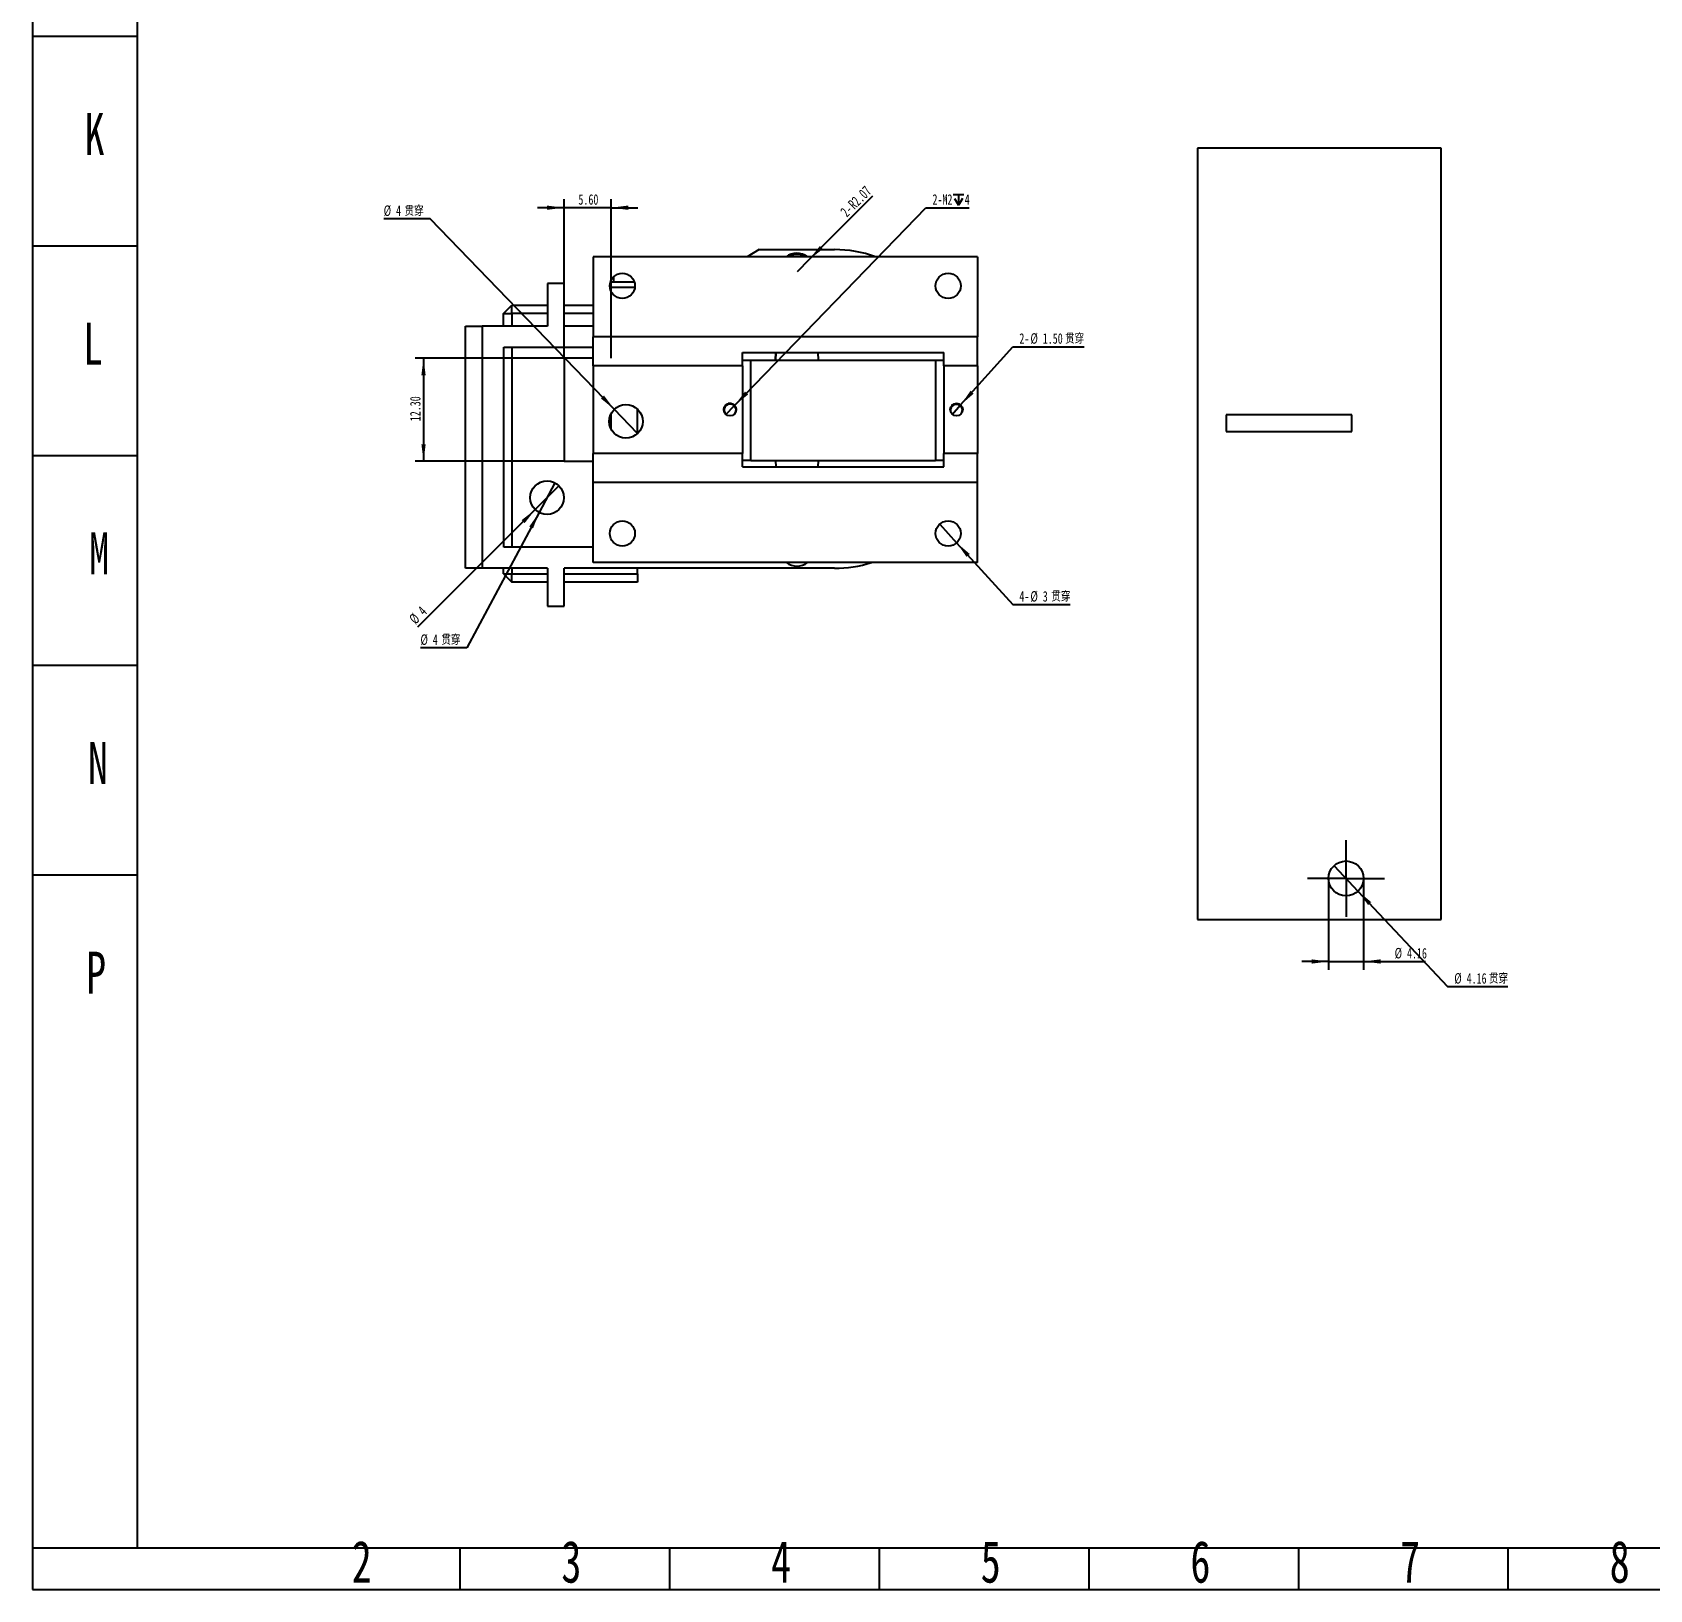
# Model space of a CAD drawing. Header units: millimetres. Extents: x 0 to 1189, y 0 to 841.
# Drawn here: x 0 to 385.7, y 0 to 371.4 of the extents above; entities that cross this region are included whole.
import ezdxf

# ---------------------------------------------------------------- set-up
doc = ezdxf.new("R2010")
doc.units = ezdxf.units.MM
doc.layers.add('10', color=7, linetype='Continuous')
doc.layers.add('5', color=7, linetype='Continuous')
doc.styles.add('SLDTEXTSTYLE0', font='TXT', dxfattribs={"width": 0.7})
doc.styles.add('SLDTEXTSTYLE1', font='TXT', dxfattribs={"width": 0.7, "bigfont": 'bigfont'})
doc.dimstyles.new('SLDDIMSTYLE13', dxfattribs={"dimtxt": 2.5, "dimasz": 4.08, "dimexe": 0, "dimexo": 0.0625, "dimtad": 2, "dimlfac": 0.5, "dimrnd": 1e-09, "dimzin": 12, "dimdsep": 46, "dimtxsty": 'SLDTEXTSTYLE0', "dimblk1": 'NONE', "dimsah": 1, "dimcen": 0, "dimadec": 0, "dimazin": 3, "dimtfac": 1, "dimtmove": 0, "dimatfit": 3, "dimldrblk": 'NONE', "dimfxl": 1, "dimfrac": 2, "dimtolj": 1, "dimtzin": 12, "dimarcsym": 0})
doc.dimstyles.new('SLDDIMSTYLE15', dxfattribs={"dimtxt": 2.5, "dimasz": 4.08, "dimexe": 0, "dimexo": 0.0625, "dimtad": 0, "dimtih": 1, "dimtoh": 1, "dimlfac": 0.5, "dimrnd": 1e-09, "dimzin": 12, "dimdsep": 46, "dimtxsty": 'SLDTEXTSTYLE0', "dimblk1": 'NONE', "dimsah": 1, "dimcen": 0, "dimadec": 0, "dimazin": 3, "dimtfac": 1, "dimtmove": 0, "dimatfit": 3, "dimldrblk": 'NONE', "dimfxl": 1, "dimfrac": 2, "dimtolj": 1, "dimtzin": 12, "dimarcsym": 0})
doc.dimstyles.new('SLDDIMSTYLE16', dxfattribs={"dimtxt": 2.5, "dimasz": 4.08, "dimexe": 0, "dimexo": 0.0625, "dimtad": 2, "dimlfac": 0.5, "dimrnd": 1e-09, "dimzin": 4, "dimdsep": 46, "dimtxsty": 'SLDTEXTSTYLE0', "dimsah": 1, "dimcen": 0.09, "dimadec": 0, "dimazin": 1, "dimtfac": 1, "dimtofl": 0, "dimtmove": 0, "dimatfit": 3, "dimfxl": 1, "dimfrac": 2, "dimtolj": 1, "dimtzin": 12, "dimarcsym": 0})
doc.dimstyles.new('SLDDIMSTYLE3', dxfattribs={"dimtxt": 2.5, "dimasz": 4.08, "dimexe": 0, "dimexo": 0.0625, "dimtad": 2, "dimlfac": 0.5, "dimrnd": 1e-09, "dimzin": 4, "dimdsep": 46, "dimtxsty": 'SLDTEXTSTYLE0', "dimsah": 1, "dimcen": 0.09, "dimadec": 0, "dimazin": 1, "dimtfac": 1, "dimtmove": 0, "dimatfit": 0, "dimfxl": 1, "dimfrac": 2, "dimtolj": 1, "dimtzin": 12, "dimarcsym": 0})
doc.dimstyles.new('SLDDIMSTYLE4', dxfattribs={"dimtxt": 2.5, "dimasz": 4.08, "dimexe": 0, "dimexo": 0.0625, "dimtad": 2, "dimlfac": 0.5, "dimrnd": 1e-09, "dimzin": 12, "dimdsep": 46, "dimtxsty": 'SLDTEXTSTYLE0', "dimsah": 1, "dimcen": 0.09, "dimadec": 0, "dimazin": 3, "dimtfac": 1, "dimtmove": 0, "dimatfit": 0, "dimfxl": 1, "dimfrac": 2, "dimtolj": 1, "dimtzin": 12, "dimarcsym": 0})
doc.dimstyles.new('SLDDIMSTYLE6', dxfattribs={"dimtxt": 2.5, "dimasz": 4.08, "dimexe": 0, "dimexo": 0.0625, "dimtad": 2, "dimlfac": 0.5, "dimrnd": 1e-09, "dimzin": 12, "dimdsep": 46, "dimtxsty": 'SLDTEXTSTYLE0', "dimsah": 1, "dimcen": 0, "dimadec": 0, "dimazin": 3, "dimtfac": 1, "dimtofl": 0, "dimtmove": 0, "dimatfit": 3, "dimfxl": 1, "dimfrac": 2, "dimtolj": 1, "dimtzin": 12, "dimarcsym": 0})
doc.dimstyles.new('SLDDIMSTYLE8', dxfattribs={"dimtxt": 2.5, "dimasz": 4.08, "dimexe": 0, "dimexo": 0.0625, "dimtad": 0, "dimtih": 1, "dimtoh": 1, "dimlfac": 0.5, "dimrnd": 1e-09, "dimzin": 12, "dimdsep": 46, "dimtxsty": 'SLDTEXTSTYLE0', "dimblk1": 'NONE', "dimsah": 1, "dimcen": 0, "dimadec": 0, "dimazin": 3, "dimtfac": 1, "dimtmove": 0, "dimatfit": 3, "dimldrblk": 'NONE', "dimfxl": 1, "dimfrac": 2, "dimtolj": 1, "dimtzin": 12, "dimarcsym": 0})
doc.dimstyles.new('SLDDIMSTYLE9', dxfattribs={"dimtxt": 2.5, "dimasz": 4.08, "dimexe": 0, "dimexo": 0.0625, "dimtad": 0, "dimtih": 1, "dimtoh": 1, "dimlfac": 0.5, "dimrnd": 1e-09, "dimzin": 4, "dimdsep": 46, "dimtxsty": 'SLDTEXTSTYLE0', "dimblk1": 'NONE', "dimsah": 1, "dimcen": 0, "dimadec": 0, "dimazin": 1, "dimtfac": 1, "dimtmove": 0, "dimatfit": 3, "dimldrblk": 'NONE', "dimfxl": 1, "dimfrac": 2, "dimtolj": 1, "dimtzin": 12, "dimarcsym": 0})

# ---------------------------------------------------------------- blocks, each defined once
blk = doc.blocks.new('_D_196')
at = {"layer": '10'}
for q in [(125.58, 263.28), (91.88, 229.58)]:
    blk.add_line((119.92, 257.62), q, dxfattribs=at)
blk.add_solid([(119.92, 257.62), (116.68, 255.1), (117.4, 254.38)], dxfattribs=at)
at = {"layer": '10', "char_height": 2.5, "attachment_point": 1, "rotation": 45, "style": 'SLDTEXTSTYLE0'}
for s, insert in [('%%c', (89.6, 231.87)), ('4', (91.68, 233.94))]:
    blk.add_mtext(s, dxfattribs=dict(at, insert=insert))
blk = doc.blocks.new('_None')
blk = doc.blocks.new('_D_197')
at = {"layer": '10'}
for p, q in [((126.82, 293.73), (91.29, 293.73)), ((93.29, 293.73), (93.29, 269.13)), ((126.82, 269.13), (91.29, 269.13))]:
    blk.add_line(p, q, dxfattribs=at)
for points in [[(93.29, 293.73), (92.78, 289.65), (93.8, 289.65)], [(93.29, 269.13), (93.8, 273.21), (92.78, 273.21)]]:
    blk.add_solid(points, dxfattribs=at)
at = {"layer": '10', "insert": (90.07, 278.69), "char_height": 2.5, "attachment_point": 1, "rotation": 90, "style": 'SLDTEXTSTYLE0'}
blk.add_mtext('12.30', dxfattribs=at)
blk = doc.blocks.new('_D_198')
at = {"layer": '10'}
for p, q in [((126.82, 329.62), (120.47, 329.62)), ((126.82, 293.73), (126.82, 331.62)), ((138.02, 329.62), (126.82, 329.62)), ((138.02, 293.73), (138.02, 331.62)), ((138.02, 329.62), (144.37, 329.62))]:
    blk.add_line(p, q, dxfattribs=at)
for points in [[(126.82, 329.62), (122.74, 330.13), (122.74, 329.11)], [(138.02, 329.62), (142.1, 329.11), (142.1, 330.13)]]:
    blk.add_solid(points, dxfattribs=at)
at = {"layer": '10', "insert": (130.23, 332.84), "char_height": 2.5, "attachment_point": 1, "style": 'SLDTEXTSTYLE0'}
blk.add_mtext('5.60', dxfattribs=at)
blk = doc.blocks.new('_D_199')
at = {"layer": '10'}
for p, q in [((216.4, 254.15), (220.43, 249.71)), ((220.43, 249.71), (233.8, 234.97)), ((233.8, 234.97), (247.53, 234.97))]:
    blk.add_line(p, q, dxfattribs=at)
blk.add_solid([(220.43, 249.71), (222.79, 246.34), (223.55, 247.03)], dxfattribs=at)
at = {"layer": '10', "char_height": 2.5, "attachment_point": 1}
for s, insert, style in [('4-', (235.39, 238.17), 'SLDTEXTSTYLE0'), ('%%c', (238.03, 238.18), 'SLDTEXTSTYLE0'), ('3', (240.97, 238.17), 'SLDTEXTSTYLE0'), ('贯穿', (243, 238.17), 'SLDTEXTSTYLE1')]:
    blk.add_mtext(s, dxfattribs=dict(at, insert=insert, style=style))
blk = doc.blocks.new('_D_200')
at = {"layer": '10'}
for p, q in [((221.39, 282.57), (233.8, 296.47)), ((233.8, 296.47), (250.82, 296.47)), ((219.39, 280.33), (221.39, 282.57))]:
    blk.add_line(p, q, dxfattribs=at)
blk.add_solid([(221.39, 282.57), (224.49, 285.28), (223.73, 285.95)], dxfattribs=at)
at = {"layer": '10', "char_height": 2.5, "attachment_point": 1}
for s, insert, style in [('2-', (235.39, 299.68), 'SLDTEXTSTYLE0'), ('%%c', (238.03, 299.69), 'SLDTEXTSTYLE0'), ('1.50', (240.97, 299.68), 'SLDTEXTSTYLE0'), ('贯穿', (246.29, 299.68), 'SLDTEXTSTYLE1')]:
    blk.add_mtext(s, dxfattribs=dict(at, insert=insert, style=style))
blk = doc.blocks.new('_D_201')
at = {"layer": '10'}
for p, q in [((94.88, 326.95), (83.79, 326.95)), ((138.79, 281.53), (94.88, 326.95)), ((144.35, 275.78), (138.79, 281.53))]:
    blk.add_line(p, q, dxfattribs=at)
blk.add_solid([(138.79, 281.53), (136.32, 284.82), (135.59, 284.11)], dxfattribs=at)
at = {"layer": '10', "char_height": 2.5, "attachment_point": 1}
for s, insert, style in [('%%c', (83.79, 330.17), 'SLDTEXTSTYLE0'), ('4', (86.73, 330.15), 'SLDTEXTSTYLE0'), ('贯穿', (88.76, 330.15), 'SLDTEXTSTYLE1')]:
    blk.add_mtext(s, dxfattribs=dict(at, insert=insert, style=style))
blk = doc.blocks.new('SW_SYMBOL_HOLE_DEPTH')
at = {"layer": '10', "color": 0}
for p, q in [((0, 875), (800, 875)), ((100, 555), (400, 75)), ((400, 875), (400, 75)), ((700, 555), (400, 75))]:
    blk.add_line(p, q, dxfattribs=at)
blk = doc.blocks.new('_D_202')
at = {"layer": '10'}
for p, q in [((167.5, 282.5), (213.08, 329.63)), ((213.08, 329.63), (223.45, 329.63)), ((165.28, 280.2), (167.5, 282.5))]:
    blk.add_line(p, q, dxfattribs=at)
blk.add_solid([(167.5, 282.5), (170.71, 285.08), (169.98, 285.79)], dxfattribs=at)
at = {"layer": '10', "xscale": 0.0032226693, "yscale": 0.0032226693, "zscale": 0.0032226693}
blk.add_blockref('SW_SYMBOL_HOLE_DEPTH', (219.57, 329.99), dxfattribs=at)
at = {"layer": '10', "char_height": 2.5, "attachment_point": 1, "style": 'SLDTEXTSTYLE0'}
for s, insert in [('2-M2', (214.66, 332.84)), ('4', (222.35, 332.84))]:
    blk.add_mtext(s, dxfattribs=dict(at, insert=insert))
blk = doc.blocks.new('_D_203')
at = {"layer": '10'}
for p, q in [((124.64, 263.98), (120.87, 256.92)), ((120.87, 256.92), (103.65, 224.64)), ((103.65, 224.64), (92.56, 224.64))]:
    blk.add_line(p, q, dxfattribs=at)
blk.add_solid([(120.87, 256.92), (118.5, 253.56), (119.4, 253.09)], dxfattribs=at)
at = {"layer": '10', "char_height": 2.5, "attachment_point": 1}
for s, insert, style in [('%%c', (92.56, 227.85), 'SLDTEXTSTYLE0'), ('4', (95.5, 227.84), 'SLDTEXTSTYLE0'), ('贯穿', (97.54, 227.84), 'SLDTEXTSTYLE1')]:
    blk.add_mtext(s, dxfattribs=dict(at, insert=insert, style=style))
blk = doc.blocks.new('_D_204')
at = {"layer": '10'}
for q in [(200.48, 332.45), (182.36, 314.33)]:
    blk.add_line((185.28, 317.25), q, dxfattribs=at)
blk.add_solid([(185.28, 317.25), (188.53, 319.78), (187.81, 320.5)], dxfattribs=at)
at = {"layer": '10', "char_height": 2.5, "attachment_point": 1, "rotation": 45, "style": 'SLDTEXTSTYLE0'}
for s, insert in [('R2.07', (194.33, 330.85)), ('2-', (192.47, 328.99))]:
    blk.add_mtext(s, dxfattribs=dict(at, insert=insert))
blk = doc.blocks.new('_D_205')
at = {"layer": '10'}
for p, q in [((309.14, 169.65), (309.14, 147.83)), ((317.45, 169.65), (317.45, 147.83)), ((309.14, 149.83), (302.79, 149.83)), ((309.14, 149.83), (317.45, 149.83)), ((317.45, 149.83), (332.21, 149.83))]:
    blk.add_line(p, q, dxfattribs=at)
for points in [[(309.14, 149.83), (305.06, 150.34), (305.06, 149.32)], [(317.45, 149.83), (321.53, 149.32), (321.53, 150.34)]]:
    blk.add_solid(points, dxfattribs=at)
at = {"layer": '10', "char_height": 2.5, "attachment_point": 1, "style": 'SLDTEXTSTYLE0'}
for s, insert in [('%%c', (324.89, 153.06)), ('4.16', (327.83, 153.05))]:
    blk.add_mtext(s, dxfattribs=dict(at, insert=insert))
blk = doc.blocks.new('_D_206')
at = {"layer": '10'}
for p, q in [((310.45, 172.68), (316.14, 166.62)), ((316.14, 166.62), (337.52, 143.85)), ((337.52, 143.85), (351.9, 143.85))]:
    blk.add_line(p, q, dxfattribs=at)
blk.add_solid([(316.14, 166.62), (318.56, 163.3), (319.3, 163.99)], dxfattribs=at)
at = {"layer": '10', "char_height": 2.5, "attachment_point": 1}
for s, insert, style in [('%%c', (339.11, 147.06), 'SLDTEXTSTYLE0'), ('4.16', (342.05, 147.05), 'SLDTEXTSTYLE0'), ('贯穿', (347.37, 147.05), 'SLDTEXTSTYLE1')]:
    blk.add_mtext(s, dxfattribs=dict(at, insert=insert, style=style))
blk = doc.blocks.new('SW_CENTERMARKSYMBOL_0')
at = {"layer": '10', "color": 0}
for p, q in [((0, 5), (0, 9.16)), ((0, 0), (0, 5)), ((-5, 0), (-9.16, 0)), ((0, 0), (-5, 0)), ((0, 0), (0, -5)), ((0, 0), (5, 0)), ((5, 0), (9.16, 0)), ((0, -5), (0, -9.16))]:
    blk.add_line(p, q, dxfattribs=at)

msp = doc.modelspace()

# ---------------------------------------------------------------- linework, layer by layer
at = {"color": 7, "linetype": 'Continuous', "lineweight": 25}
for p, q in [((335.949, 343.829), (277.869, 343.829)), ((277.869, 343.829), (277.869, 159.829)), ((335.949, 159.829), (335.949, 343.829)), ((225.39, 317.92), (133.739, 317.92)), ((133.739, 317.92), (133.739, 298.809)), ((173.31, 319.621), (170.501, 317.92)), ((173.31, 319.621), (191.31, 319.621)), ((225.39, 317.92), (225.39, 298.809)), ((138.682, 311.895), (138.682, 313.182)), ((126.829, 311.583), (122.829, 311.583)), ((122.829, 311.583), (122.829, 301.354)), ((126.829, 301.354), (126.829, 311.583)), ((138.682, 311.895), (137.861, 311.895)), ((143.574, 311.895), (138.682, 311.895)), ((112.34, 304.356), (114.34, 306.356)), ((114.34, 304.356), (114.34, 306.356)), ((114.34, 306.356), (122.829, 306.356)), ((126.829, 306.356), (133.739, 306.356)), ((103.289, 243.621), (103.289, 301.354)), ((103.289, 301.354), (107.289, 301.354)), ((107.289, 301.354), (107.289, 243.621)), ((122.829, 301.354), (107.289, 301.354)), ((112.34, 304.356), (114.34, 304.356)), ((112.34, 301.354), (112.34, 304.356)), ((122.829, 304.356), (114.34, 304.356)), ((114.34, 304.356), (114.34, 301.354)), ((133.739, 304.356), (126.829, 304.356)), ((133.739, 301.354), (126.829, 301.354)), ((225.39, 298.809), (133.739, 298.809)), ((133.739, 291.886), (133.739, 298.809)), ((225.39, 291.886), (225.39, 298.809)), ((112.456, 248.621), (112.456, 296.354)), ((112.456, 296.354), (133.739, 296.354)), ((114.34, 296.354), (114.34, 248.621)), ((126.822, 293.731), (126.822, 269.131)), ((133.739, 293.731), (126.822, 293.731)), ((169.39, 295.053), (217.39, 295.053)), ((169.39, 291.886), (169.39, 295.053)), ((169.39, 293.291), (171.361, 293.291)), ((171.361, 269.291), (171.361, 293.291)), ((171.361, 293.291), (215.361, 293.291)), ((177.269, 293.291), (177.344, 295.053)), ((177.335, 293.291), (177.41, 295.053)), ((187.313, 295.053), (187.388, 293.291)), ((215.361, 293.291), (215.361, 269.291)), ((215.361, 293.291), (217.39, 293.291)), ((217.39, 291.886), (217.39, 295.053)), ((169.39, 291.886), (133.739, 291.886)), ((133.739, 291.886), (133.739, 271.021)), ((169.39, 291.886), (169.39, 271.021)), ((225.39, 291.886), (217.39, 291.886)), ((217.39, 291.886), (217.39, 271.021)), ((225.39, 291.886), (225.39, 271.021)), ((144.31, 275.744), (144.31, 281.566)), ((138.022, 276.8), (138.022, 280.51)), ((284.677, 280.23), (284.677, 276.23)), ((314.677, 280.23), (284.677, 280.23)), ((314.677, 276.23), (314.677, 280.23)), ((284.677, 276.23), (314.677, 276.23)), ((169.39, 271.021), (133.739, 271.021)), ((133.739, 264.098), (133.739, 271.021)), ((169.39, 267.853), (169.39, 271.021)), ((225.39, 271.021), (217.39, 271.021)), ((217.39, 267.853), (217.39, 271.021)), ((225.39, 264.098), (225.39, 271.021)), ((126.822, 269.131), (133.739, 269.131)), ((171.361, 269.291), (169.39, 269.291)), ((169.39, 267.853), (217.39, 267.853)), ((171.361, 269.291), (215.361, 269.291)), ((177.358, 267.853), (177.297, 269.291)), ((177.396, 267.853), (177.335, 269.291)), ((187.388, 269.291), (187.327, 267.853)), ((217.39, 269.291), (215.361, 269.291)), ((225.39, 264.098), (133.739, 264.098)), ((133.739, 244.986), (133.739, 264.098)), ((225.39, 244.986), (225.39, 264.098)), ((133.739, 248.621), (112.456, 248.621)), ((107.289, 243.621), (103.289, 243.621)), ((122.875, 243.621), (107.289, 243.621)), ((112.34, 242.276), (112.34, 243.621)), ((114.34, 243.621), (114.34, 242.276)), ((122.875, 243.621), (122.875, 234.621)), ((191.31, 243.621), (126.829, 243.621)), ((126.829, 234.621), (126.829, 243.621)), ((225.39, 244.986), (133.739, 244.986)), ((144.34, 242.276), (144.34, 243.621)), ((112.34, 242.276), (114.34, 242.276)), ((112.34, 242.276), (114.34, 240.276)), ((114.34, 240.276), (114.34, 242.276)), ((114.34, 242.276), (122.875, 242.276)), ((122.875, 240.276), (114.34, 240.276)), ((126.829, 242.276), (144.34, 242.276)), ((144.34, 240.276), (126.829, 240.276)), ((144.34, 242.276), (144.34, 240.276)), ((122.875, 234.621), (126.829, 234.621)), ((277.869, 159.829), (335.949, 159.829))]:
    msp.add_line(p, q, dxfattribs=at)
at = {"color": 7, "linetype": 'Continuous', "lineweight": 25, "flags": 128}
for points in [[(166.747, 282.91), (166.54, 282.943), (165.959, 282.89)], [(167.45, 280.392), (167.711, 280.804), (167.819, 281.35)], [(221.65, 280.639), (221.702, 280.752), (221.811, 281.298)]]:
    msp.add_lwpolyline(points, dxfattribs=at)
at = {"color": 7, "linetype": 'Continuous', "lineweight": 25}
for centre, radius in [((140.717, 310.978), 3), ((218.411, 310.978), 3), ((141.566, 278.655), 4), ((166.39, 281.453), 1.5), ((220.39, 281.453), 1.5), ((122.753, 260.453), 4), ((140.717, 251.928), 3), ((218.411, 251.928), 3), ((313.292, 169.647), 4.156)]:
    msp.add_circle(centre, radius, dxfattribs=at)
for centre, radius, start, end in [((182.31, 314.661), 4.131, 52.09629, 127.90371), ((182.361, 314.331), 4.131, 60.33308, 119.66692), ((191.31, 290.621), 29, 70.28284, 90), ((166.392, 281.35), 1.427, 0, 225.08302), ((220.384, 281.298), 1.427, 0, 203.38556), ((220.384, 281.298), 1.6, 40.24169, 135.62476), ((182.361, 248.251), 4.131, 232.20567, 307.79433), ((191.31, 272.621), 29, 270, 287.6522)]:
    msp.add_arc(centre, radius, start, end, dxfattribs=at)
msp.add_open_spline([(137.797, 310.636), (138.103, 310.636), (138.807, 310.636), (140.483, 310.636), (142.15, 310.636), (143.359, 310.636), (143.657, 310.636)], degree=3, knots=[0, 0, 0, 0, 0.1722063, 0.3976964, 0.8512725, 1, 1, 1, 1], dxfattribs=at)
at = {"layer": '5', "color": 7}
for p, q in [((0, 841), (0, 0)), ((0, 0), (1189, 0))]:
    msp.add_line(p, q, dxfattribs=at)
at = {"layer": '5', "color": 7, "lineweight": 25}
for p, q in [((25, 831.05), (25, 10)), ((0, 10), (1179, 10))]:
    msp.add_line(p, q, dxfattribs=at)
at = {"layer": '5'}
for p, q in [((0, 370.5), (25, 370.5)), ((0, 320.5), (25, 320.5)), ((0, 270.5), (25, 270.5)), ((0, 220.5), (25, 220.5)), ((0, 170.5), (25, 170.5)), ((102, 0), (102, 10)), ((152, 0), (152, 10)), ((202, 0), (202, 10)), ((252, 0), (252, 10)), ((302, 0), (302, 10)), ((352, 0), (352, 10))]:
    msp.add_line(p, q, dxfattribs=at)

# ---------------------------------------------------------------- block references
at = {"layer": '10'}
msp.add_blockref('SW_CENTERMARKSYMBOL_0', (313.292, 169.647), dxfattribs=at)

# ---------------------------------------------------------------- texts
at = {"layer": '10', "char_height": 10, "attachment_point": 2, "style": 'SLDTEXTSTYLE0'}
for s, insert in [('K', (14.844, 352.173)), ('L', (14.444, 302.173)), ('M', (15.948, 252.173)), ('N', (15.653, 202.173)), ('P', (15.198, 152.173)), ('2', (78.556, 11.673)), ('3', (128.556, 11.673)), ('4', (178.556, 11.673)), ('5', (228.556, 11.673)), ('6', (278.562, 11.673)), ('7', (328.562, 11.673)), ('8', (378.562, 11.673))]:
    msp.add_mtext(s, dxfattribs=dict(at, insert=insert))

# ---------------------------------------------------------------- dimensions: what is measured, and where the dimension line sits
at = {"layer": '10'}
dim = msp.add_radius_dim(center=(182.361, 314.331), mpoint=(185.282, 317.252), text='2-<>', dimstyle='SLDDIMSTYLE6', dxfattribs=at)
dim.commit()
dim.dimension.update_dxf_attribs({"geometry": '_D_204', "text_midpoint": (197.651, 329.621), "dimtype": 164})
dim = msp.add_linear_dim(base=(126.822, 329.621), p1=(138.022, 293.731), p2=(126.822, 293.731), dimstyle='SLDDIMSTYLE3', dxfattribs=at)
dim.commit()
dim.dimension.update_dxf_attribs({"geometry": '_D_198', "text_midpoint": (132.422, 329.621), "dimtype": 160})
dim = msp.add_diameter_dim_2p(p1=(165.28, 280.2), p2=(167.505, 282.5), text='2-M2{\\fGDT;x}4', dimstyle='SLDDIMSTYLE15', override={"dimpost": '<>'}, dxfattribs=at)
dim.commit()
dim.dimension.update_dxf_attribs({"geometry": '_D_202', "text_midpoint": (219.055, 331.168), "dimtype": 163})
for p1, p2, text, dimstyle, picture, middle in [((144.346, 275.779), (138.786, 281.531), '<> 贯穿', 'SLDDIMSTYLE8', '_D_201', (88.538, 328.484)), ((219.391, 280.334), (221.389, 282.572), '2-<> 贯穿', 'SLDDIMSTYLE9', '_D_200', (243.104, 298.005)), ((124.635, 263.983), (120.871, 256.924), '<> 贯穿', 'SLDDIMSTYLE8', '_D_203', (97.314, 226.173)), ((216.395, 254.15), (220.428, 249.707), '4-<> 贯穿', 'SLDDIMSTYLE8', '_D_199', (241.46, 236.502)), ((310.447, 172.676), (316.137, 166.618), '<> 贯穿', 'SLDDIMSTYLE8', '_D_206', (345.503, 145.382))]:
    dim = msp.add_diameter_dim_2p(p1=p1, p2=p2, text=text, dimstyle=dimstyle, dxfattribs=at)
    dim.commit()
    dim.dimension.update_dxf_attribs({"geometry": picture, "text_midpoint": middle, "dimtype": 163})
dim = msp.add_linear_dim(base=(93.289, 269.131), p1=(126.822, 293.731), p2=(126.822, 269.131), angle=90, dimstyle='SLDDIMSTYLE16', dxfattribs=at)
dim.commit()
dim.dimension.update_dxf_attribs({"geometry": '_D_197', "text_midpoint": (93.289, 281.431), "dimtype": 160})
dim = msp.add_diameter_dim_2p(p1=(125.581, 263.282), p2=(119.925, 257.625), dimstyle='SLDDIMSTYLE13', dxfattribs=at)
dim.commit()
dim.dimension.update_dxf_attribs({"geometry": '_D_196', "text_midpoint": (93.289, 230.989), "dimtype": 163})
dim = msp.add_linear_dim(base=(317.448, 149.829), p1=(309.136, 169.647), p2=(317.448, 169.647), text='%%c<>', dimstyle='SLDDIMSTYLE4', dxfattribs=at)
dim.commit()
dim.dimension.update_dxf_attribs({"geometry": '_D_205', "text_midpoint": (328.552, 149.829), "dimtype": 160})

doc.saveas('drawing.dxf')
